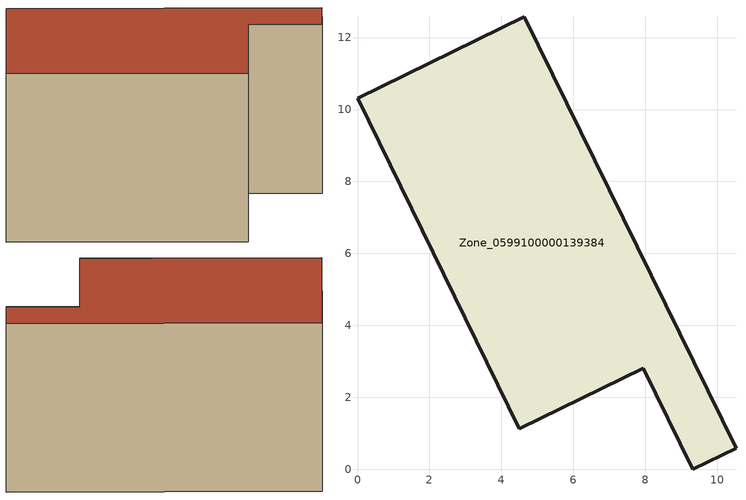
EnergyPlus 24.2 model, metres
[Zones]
Zone_0599100000139384
 floor ground (C_G): 7.95,2.81 4.5,1.13 0,10.32 4.64,12.58 10.52,0.58 9.32,0 z0
 wall outside (C_F): 4.64,12.58 0,10.32 4.5,1.13 7.95,2.81 9.32,0 10.52,0.58 4.64,12.58 z0:8.42
 roof outside (C_R): 9.32,0 10.52,0.58 4.64,12.58 0,10.32 4.5,1.13 7.95,2.81 z8.42
[BUILDING]
Pand.0599100000139384: North Axis=0; Terrain=City; Loads Convergence Tolerance Value=0.04; Temperature Convergence Tolerance Value=0.4; Solar Distribution=FullExterior; Maximum Number of Warmup Days=25; Minimum Number of Warmup Days=1
[Site:Location]
Rotterdam.The.Hague.AP_ZH_NLD Design_Conditions: Latitude=51.96; Longitude=4.45; Time Zone=1; Elevation=-4.5
[SITE:GROUNDTEMPERATURE:BUILDINGSURFACE]
18, 18, 18, 18, 18, 18, 18, 18, 18, 18, 18, 18
[MATERIAL] Thermal Absorptance=0.9; Solar Absorptance=0.7; Visible Absorptance=0.7
Name | Roughness | Thickness | Conductivity | Density | Specific Heat
G.TI.1946-1964 | MediumSmooth | 0.15 | 1 | 540 | 1210
F.TI.1946-1964 | Rough | 0.3 | 0.857143 | 1920 | 840
R.TI.1946-1964 | MediumRough | 0.2 | 0.277778 | 1500 | 1000
[CONSTRUCTION]
C_G: G.TI.1946-1964
C_F: F.TI.1946-1964
C_R: R.TI.1946-1964
[ZONE]
Zone_0599100000139384: Type=1; Multiplier=1; Ceiling Height=Autocalculate; Volume=Autocalculate; Floor Area=autocalculate; Part of Total Floor Area=Yes
[ZONEINFILTRATION:DESIGNFLOWRATE]
Infil_Zone_0599100000139384: Zone or ZoneList or Space or SpaceList=Zone_0599100000139384; Schedule=AlwaysOn; Design Flow Rate Calculation Method=Flow/Area; Flow Rate per Floor Area=0.003; Constant Term Coefficient=1; Temperature Term Coefficient=0; Velocity Term Coefficient=0; Velocity Squared Term Coefficient=0
[HVACTEMPLATE:ZONE:IDEALLOADSAIRSYSTEM]
Zone_0599100000139384: Maximum Heating Supply Air Temperature=50; Minimum Cooling Supply Air Temperature=13; Maximum Heating Supply Air Humidity Ratio=0.0156; Minimum Cooling Supply Air Humidity Ratio=0.0077; Heating Limit=NoLimit; Cooling Limit=NoLimit; Dehumidification Control Type=ConstantSensibleHeatRatio; Cooling Sensible Heat Ratio=0.7; Dehumidification Setpoint=60; Humidification Control Type=None; Humidification Setpoint=30; Outdoor Air Method=None; Outdoor Air Flow Rate per Person=0.00944; Outdoor Air Flow Rate per Zone Floor Area=0; Outdoor Air Flow Rate per Zone=0; Demand Controlled Ventilation Type=None; Outdoor Air Economizer Type=NoEconomizer; Heat Recovery Type=None; Sensible Heat Recovery Effectiveness=0.7; Latent Heat Recovery Effectiveness=0.65
[ZONECONTROL:THERMOSTAT]
ThermostatControl_Zone_0599100000139384: Zone or ZoneList=Zone_0599100000139384; Control Type Schedule=DualSetpointControlType; Control 1=Thermostat_Zone_0599100000139384; Temperature Difference Between Cutout And Setpoint=0
[THERMOSTATSETPOINT:DUALSETPOINT]
Thermostat_Zone_0599100000139384: Heating Setpoint Temperature Schedule=HeatingSetpoint_Zone_0599100000139384; Cooling Setpoint Temperature Schedule=CoolingSetpoint_Zone_0599100000139384
[SCHEDULE:COMPACT]
HeatingSetpoint_Zone_0599100000139384: Through: 12/31, For: AllDays, Until: 24:00, 21
CoolingSetpoint_Zone_0599100000139384: Through: 12/31, For: AllDays, Until: 24:00, 24
DualSetpointControlType: Through: 12/31, For: AllDays, Until: 24:00, 4
AlwaysOn: Through: 12/31, For: AllDays, Until: 24:00, 1
